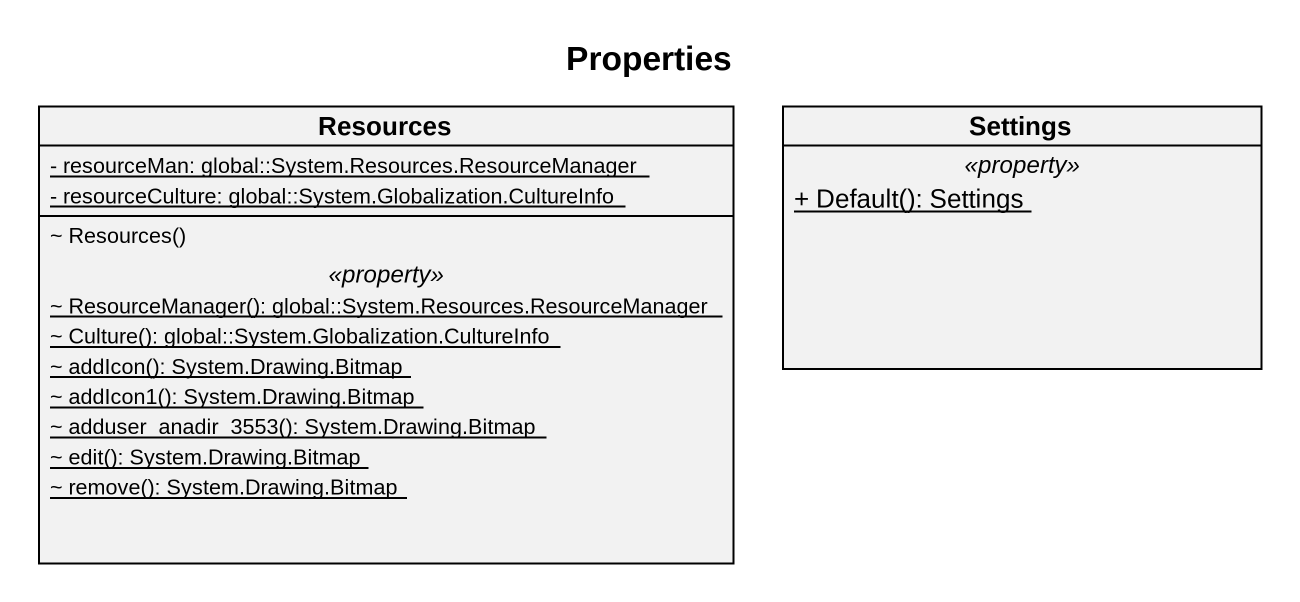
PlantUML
@startuml
title Properties
hide circle
hide empty members
skinparam classAttributeIconSize 0
class Resources {
  {static} - resourceMan: global::System.Resources.ResourceManager
  {static} - resourceCulture: global::System.Globalization.CultureInfo
  --
  ~ Resources()
  .. <<property>> ..
  {static} ~ ResourceManager(): global::System.Resources.ResourceManager
  {static} ~ Culture(): global::System.Globalization.CultureInfo
  {static} ~ addIcon(): System.Drawing.Bitmap
  {static} ~ addIcon1(): System.Drawing.Bitmap
  {static} ~ adduser_anadir_3553(): System.Drawing.Bitmap
  {static} ~ edit(): System.Drawing.Bitmap
  {static} ~ remove(): System.Drawing.Bitmap
}
class Settings {
  .. <<property>> ..
  {static} + Default(): Settings
}
@enduml
